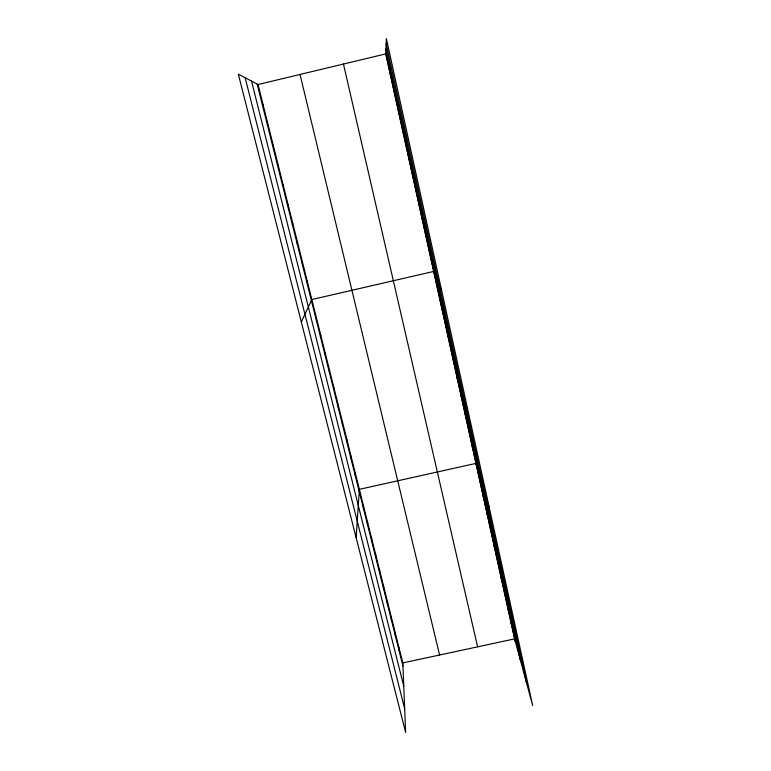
<?xml version="1.0" encoding="UTF-8"?>
<svg xmlns="http://www.w3.org/2000/svg" width="771" height="771" viewBox="0 0 771 771"><rect width="100%" height="100%" fill="white"/><g stroke="black" fill="none" stroke-linecap="round" stroke-linejoin="round"><path stroke-width="1.16" d="M379.563 572.699L379.583 570.116M375.564 556.71L375.602 554.224M371.526 540.596L371.583 538.197M367.449 524.347L367.545 522.034M385.76 53.903L386.358 38.55L532.674 705.484L514.614 638.88L385.76 53.903L258.025 84.531L238.326 74.141L405.633 732.45L402.809 662.925L258.025 84.531M363.353 507.964L363.469 505.747M356.125 537.666L359.353 489.334L475.958 463.39L489.412 508.272M355.046 474.811L355.209 472.777M350.844 458.022L351.036 456.095M390.319 74.585L390.377 74.064M346.603 441.099L346.825 439.268M342.324 424.04L342.575 422.306M338.016 406.837L338.296 405.199M333.67 389.48L333.978 387.958M329.284 371.988L329.622 370.572M324.87 354.352L325.237 353.031M320.408 336.551L320.813 335.356M315.917 318.616L316.341 317.517M301.316 321.979L311.841 299.534L433.678 271.44L441.475 289.78M306.675 281.714L307.166 280.846M301.924 262.738L302.444 261.995M297.124 243.597L297.683 242.981M292.286 224.284L292.884 223.792M287.41 204.797L288.036 204.431M282.475 185.127L283.14 184.895M402.809 662.925L514.614 638.88M277.512 165.283L278.215 165.187M272.491 145.266L273.233 145.295M267.431 125.056L268.212 125.23M262.323 104.663L263.142 104.972M425.313 233.468L425.602 234.018M429.514 252.541L429.832 253.216M437.687 289.636L438.053 290.551M441.658 307.668L442.053 308.699M445.599 325.555L446.014 326.692M449.503 343.288L449.946 344.541M453.377 360.876L453.84 362.235M457.222 378.32L457.704 379.785M461.029 395.61L461.54 397.181M464.807 412.764L465.337 414.441M468.556 429.784L469.105 431.558M472.276 446.65L472.845 448.529M479.62 479.986L480.227 482.058M483.244 496.457L483.88 498.615M486.838 512.792L487.494 515.047M490.414 528.993L491.079 531.335M493.951 545.068L494.645 547.506M497.459 561.018L498.172 563.534M500.948 576.833L501.67 579.445M504.407 592.533L505.15 595.222M507.838 608.097L508.6 610.883M511.24 623.556L512.021 626.409M245.139 77.736L404.669 708.703M257.167 84.087L402.934 665.999M251.519 81.1L403.753 686.19M300.035 74.459L439.595 655.013M343.461 64.041L477.606 646.84M386.155 43.87L526.506 682.73M385.963 48.833L520.656 661.152M385.789 53.238L515.413 641.819M399.012 647.765L399.118 650.753M395.186 632.48L395.272 635.391M391.331 617.07L391.389 619.903M387.447 601.544L387.476 604.291M383.524 585.893L383.534 588.552"/></g></svg>
